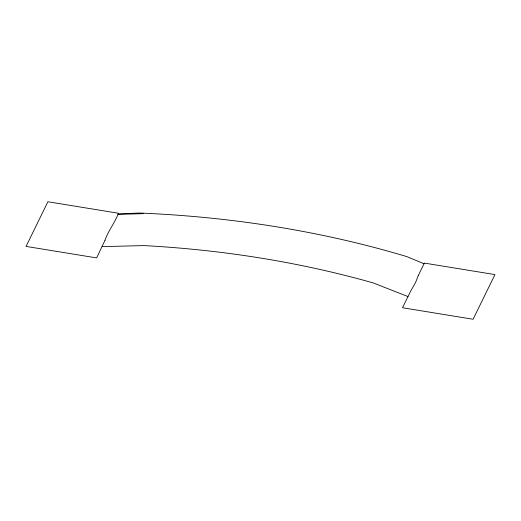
<?xml version="1.0" encoding="UTF-8"?>
<svg xmlns="http://www.w3.org/2000/svg" width="521" height="521" viewBox="0 0 521 521"><rect width="100%" height="100%" fill="white"/><g stroke="black" fill="none" stroke-linecap="round" stroke-linejoin="round"><path stroke-width="0.78" d="M118.163 213.923L139.498 213.024A928.266 654.089 -12 0 1 406.667 256.56L424.042 263.743M117.941 214.372L143.203 213.662M102.155 246.628L144.004 245.586A893.665 629.707 -12 0 1 373.31 282.949L407.982 296.573M105.008 240.246L96.639 257.908L26.05 246.407L47.906 201.751L118.488 213.252C114.894 222.714 108.296 230.666 105.008 240.246M418.33 275.42L415.589 282.493L410.568 291.291L402.512 307.748L473.094 319.249L494.95 274.593L424.361 263.092L418.33 275.42"/></g></svg>
